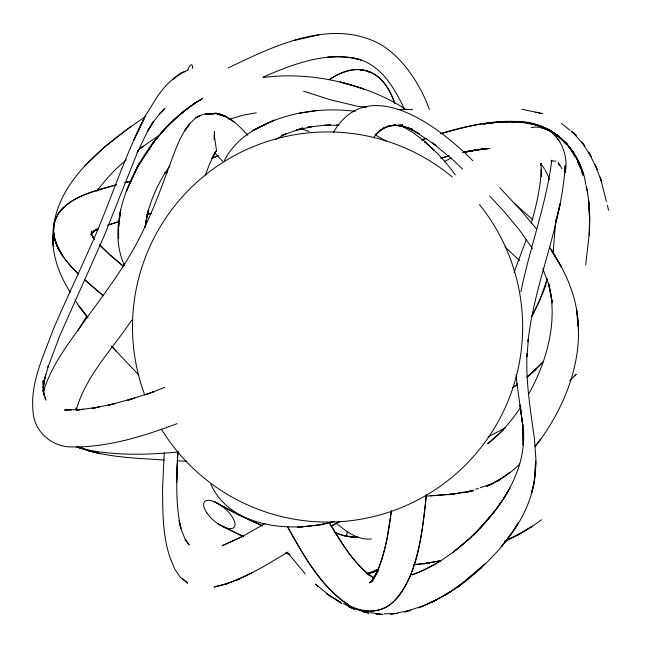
<?xml version="1.0" encoding="UTF-8"?>
<svg xmlns="http://www.w3.org/2000/svg" width="648" height="648" viewBox="0 0 648 648"><rect width="100%" height="100%" fill="white"/><g stroke="black" fill="none" stroke-linecap="round" stroke-linejoin="round"><path stroke-width="0.97" d="M586.383 185.863C589.429 202.119 590.474 218.789 589.121 235.273L585.662 264.87M214.237 139.409L214.439 131.609L214.407 139.328L214.318 135.529L216.513 150.53L211.985 158.274L218.489 155.65M589.121 235.273L589.696 216.311M43.157 391.343L43.06 380.579L44.048 395.183M176.596 482.485L177.787 452.183C176.807 477.463 175.179 503.245 180.792 528.144M176.596 482.525L177.787 453.9M53.833 230.793C53.322 199.333 93.004 191.881 116.17 184.802M54.23 222.944L53.322 231.036L54.821 239.096L54.481 237.168M192.569 105.008C162.138 125.963 139.093 157.124 126.206 191.557C117.612 214.934 113.627 241.915 124.424 265.251M43.295 391.133L44.072 380.611L43.197 387.609M145.144 227.051L148.068 210.786L145.184 226.719M426.416 494.521C421.929 530.574 420.106 572.144 394.575 600.494M164.268 452.741L162.567 488.114C162.769 511.483 162.478 535.451 170.124 557.855L174.733 569.074L180.371 577.327L187.628 583.2L182.525 578.478M426.392 495.007C422.52 532.996 412.954 633.89 350.479 606.301M145.095 226.938C147.882 204.881 157.278 183.919 169.873 165.75M391.4 510.503L386.759 540.286M551.788 160.137C546.143 204.995 529.813 247.609 520.887 291.803M391.457 510.818C388.573 532.85 384.928 555.19 375.484 575.497L378.205 570.653L370.948 581.969L373.062 579.377L369.854 582.665L372.349 580.519M553.1 253.174L555.757 219.64M43.181 387.755L45.708 374.333L44.542 379.469L48.462 365.666L48.001 367.076L59.721 335.899L104.19 235.904L138.413 149.988L137.157 152.734L147.833 130.864L153.276 121.67L147.266 131.641L152.798 122.812L158.776 114.882L164.9 108.41L159.538 113.708M553.109 252.582L553.643 249.731M43.7 391.214L44.655 387.844C53.387 362.03 70.745 340.524 86.306 318.557C103.154 295.537 120.317 272.622 134.322 247.706C148.165 222.75 158.436 196.052 168.099 169.258C174.336 153.787 178.767 136.882 189.807 123.962L184.891 130.426L190.018 123.331L195.939 117.766L199.973 115.692L195.939 117.766M386.524 541.234C383.422 554.842 379.752 568.563 372.438 580.584M91.093 233.912L91.87 231.004L91.279 233.588L93.774 238.44M76.253 409.925C85.965 375.565 112.298 349.231 131.722 320.112M531.352 223.123C536.39 205.57 540.456 187.612 541.315 169.314L541.428 176.71L541.04 163.92M545.316 285.566L547.139 279.013M346.089 536.099L347.506 531.417M547.341 278.859L539.298 301.587L531.619 316.459M526.37 239.29L514.075 272.427M205.319 174.968L209.652 163.871L214.812 152.985L211.985 158.274L217.526 156.038M542.319 294.087L546.07 284.828M541.914 294.994L532.85 314.871M373.726 578.202L378.788 568.644M224.297 160.68C231.158 147.234 242.53 136.331 255.677 129.073C285.671 112.274 321.343 107.098 355.226 111.302M372.009 581.378L377.719 570.694M520.806 407.082C511.588 420.771 500.823 433.779 487.58 443.767L503.35 430.029M528.395 394.494C547.009 361.365 558.114 321.683 548.743 283.921L552.42 302.867L548.378 283.33L542.822 268.839M77.817 330.812L86.711 316.127M333.315 132.532C368.51 71.815 440.875 128.093 472.829 160.809M151.187 146.156L136.947 167.694L126.206 191.557L139.766 162.356L136.947 167.694L155.569 139.531L152.28 144.496M216.432 150.935L215.857 151.729L216.294 151.17M375.654 575.618L370.648 582.309L372.786 579.717L369.579 582.876L370.834 581.807M97.702 190.107C105.948 178.897 115.547 168.634 126.376 159.878M91.141 234.592L93.312 231.781L97.176 229.198M122.901 266.377L124.781 263.995M59.478 212.471C72.949 194.983 96.439 190.593 116.527 184.753M63.65 207.222L58.644 212.965L54.886 220.482L53.379 228.38L53.889 236.609L56.87 245.568L61.252 253.627L56.789 245.187C61.641 256.26 69.636 265.591 78.408 273.772M535.102 445.905L540.635 439.02M575.821 374.593L569.77 380.692M373.661 137.473L377.363 133.026L382.855 128.66L380.392 130.07M145.735 116.357C102.927 145.63 46.883 187.223 53.468 246.232L52.642 235.491C52.205 255.733 59.413 275.513 70.373 292.305M535.167 446.788C564.886 408.297 585.241 358.239 576.453 309.039L577.546 320.639M470.651 537.427C485.757 522.774 499.835 506.623 509.927 488.033L503.277 499.171L495.518 510.146L474.166 534.624M473.567 535.297C502.338 506.056 527.845 469.071 523.09 425.979L523.179 445.079L522.62 425.274L520.044 404.976L523.082 427.129L516.926 383.373M90.833 234.876L94.462 230.793L98.723 228.299M463.782 581.896L457.763 587.023L462.21 583.394L445.346 595.058L450.206 591.737L431.924 602.235L437.23 599.327L418.738 607.767C451.421 595.585 478.969 572.767 501.552 546.604L511.361 533.733L518.619 522.531L510.179 535.515L501.552 546.604L511.361 533.733L510.179 535.515C526.152 514.091 536.763 488.171 535.596 461.076L534.211 482.347L531.611 492.82L534.357 481.545L534.211 482.347L536.066 461.773L534.511 439.352C530.599 411.002 525.714 382.563 527.018 353.832L526.954 356.546L528.444 338.442L528.031 341.52C534.487 281.791 561.873 225.715 565.121 165.686L565.105 172.805C569.9 152.507 555.449 122.82 531.32 127.632M543.129 361.77L534.843 370.283L527.002 377.128M529.513 375.071L542.311 362.678M84.337 166.487L104.798 146.821L131.066 126.271M468.48 539.492L452.458 552.955M519.882 463.928C510.365 473.307 499.171 480.978 486.891 486.267L501.584 478.378L496.797 481.464L509.846 472.416M527.432 376.812L536.026 369.052L527.035 377.079M440.446 561.128L423.014 570.418L411.82 574.898C436.963 566.287 458.225 549.423 477.171 531.239M465.288 580.608L484.858 563.93M456.168 549.925L471.299 537.208M137.846 150.498L143.2 146.124L140.349 148.295L159.473 135.067M457.763 587.023L481.253 567.988M377.363 133.026L375.119 134.808L386.135 141.11M375.962 134.136L382.855 128.66M172.473 79.834L181.213 73.094L188.382 69.927M393.368 601.798C380.222 614.555 358.555 613.972 344.736 602.543L350.592 606.366M192.65 105.008C176.855 115.401 163.644 129.219 152.118 144.115L164.657 129.057L161.02 133.148L174.458 119.337L170.724 122.861L185.296 110.16L181.553 113.019L192.991 104.255L202.84 98.059M541.428 519.785C530.234 528.355 517.793 535.118 505.092 541.161L520.304 533.596L532.154 526.387L517.817 534.843L520.304 533.596L505.092 541.161M329.33 79.777C340.929 71.45 357.202 65.764 370.867 72.6L366.922 71.175C381.875 74.933 390.12 90.015 394.794 103.526M512.187 387.998L517.023 384.75M512.438 387.747L517.42 384.45M288.125 551.999C264.611 565.793 241.121 581.483 213.994 586.966L227.148 583.735L224.921 584.35L239.371 578.802L236.885 579.952L251.853 572.719M94.584 230.558L97.022 229.092M200.823 99.735L192.991 104.255L201.779 99.176M265.275 523.406L243.996 535.621L222.037 545.794L241.283 537.184M93.579 231.174L97.856 228.736M329.322 79.566C339.52 72.949 352.107 67.262 364.492 70.511L360.515 69.976C378.643 70.616 389.885 88.266 394.932 103.793M196.158 117.653L200.321 115.36L205.578 113.805L210.454 113.846M275.651 139.425L286.262 133.626L281.799 135.448M330.958 526.176L339.714 521.454M451.267 157.901L444.39 161.546M331.889 525.706L339.916 521.47M93.944 231.142L98.294 228.849M367.489 573.885L374.034 572.038L378.027 569.932M488.001 436.865L505.432 427.793M228.307 67.91C273.999 45.951 332.837 16.743 382.247 45.401C402.011 58.231 415.611 78.303 425.428 99.347L429.413 109.488M379.663 130.645L389.043 125.834L383.705 127.802M93.571 231.255L97.808 229.214M486.891 486.267L492.318 483.683L480.273 487.709M377.744 569.9L372.527 572.378L377.517 570.086M371.725 580.754L373.159 580.09M185.62 71.215L180.16 73.71L181.213 73.094C171.987 78.651 164.535 86.573 158.242 95.232L145.444 115.636L133.674 140.438L144.196 118.373C125.388 155.164 112.574 194.562 96.584 232.575C82.507 265.218 67.076 297.254 53.023 329.913C43.813 355.614 30.31 382.247 32.983 410.37C33.372 430.329 50.342 446.148 70.057 446.926C106.944 447.8 142.835 436.452 177.042 423.671M262.926 77.193C293.204 64.071 327.637 50.585 360.871 59.827L359.429 59.397C382.19 66.631 394.964 88.833 404.433 109.204M378.319 569.114L367.57 573.731L370.826 572.84L366.12 573.456M505.035 541.153L507.789 540.051L504.962 541.153M164.722 387.383L146.934 394.235L154.111 391.659L127.478 400.326L134.679 398.042L108.321 405.308L115.514 403.396L92.032 408.499L99.193 407.017L76.399 410.184L83.479 409.317L64.525 410.038L71.442 409.909M108.094 225.018L119.151 221.543L107.746 225.18M228.89 119.467L243.462 115.077L256.284 112.817M421.994 139.798L424.764 138.769M421.783 140.073L426.489 138.372M281.904 135.489L302.729 127.98L296.33 130.175L313.551 126.36L307.727 127.146L330.626 124.578M367.351 573.812L375.403 571.001M437.238 495.266L448.214 494.602L467.313 492.043L472.87 490.188M475.648 489.256L478.427 488.325M424.456 605.378L404.457 611.979L410.613 610.295L397.329 612.895M440.583 158.274L449.105 155.86M440.624 133.626C458.33 128.28 476.426 123.76 494.91 122.326M334.36 521.365C293.487 533.158 231.044 528.655 210.851 484.404M334.368 521.438L319.91 524.872M440.818 133.755C480.314 122.472 534.543 108.54 566.133 143.953M383.729 127.883L395.62 124.667L389.075 125.996L402.781 124.967L396.033 125.404M167.54 172.166L164.624 172.943L167.443 172.222M441.385 157.966L449.096 155.917M371.353 538.958C357.858 540.464 346.008 531.344 336.207 523.195M124.837 182.663L131.584 180.995M125.072 182.598L130.791 181.213M146.91 214.358L151.673 213.216M147.137 214.302L150.927 213.394M467.313 492.043L473.664 490.593L457.998 493.063M355.59 537.184L357.542 536.746C349.628 537.686 341.731 535.54 334.514 532.445M367.546 573.496L374.034 572.038M293.107 40.646L319.302 34.79M462.534 152.604L485.133 148.716L463.587 152.159L475.397 150.044M441.32 560.674L423.565 563.784L441.166 560.52M395.434 613.267L390.687 614.191L397.232 613.373L384.086 613.85M463.587 152.418L477.155 149.777L489.167 148.473M481.407 149.202L463.717 152.118L477.155 149.777L490.042 148.441M451.146 494.14L448.214 494.602L454.961 493.987L437.173 495.21M453.106 493.833L455.066 493.525M298.777 113.359L317.261 110.452M263.542 77.436C297.221 73.167 331.654 77.776 363.625 88.938L340.135 82.004C363.398 87.812 386.249 96.358 406.272 109.731M483.449 124.043L494.4 122.577M483.27 124.068L494.87 122.513M497.389 122.172L509.409 121.686M414.096 564.748L429.697 562.974L413.902 564.578M323.465 524.426L297.286 527.318L304.439 526.549M476.377 149.866L489.491 148.449M496.838 122.116L501.641 121.597M178.872 451.948C147.679 454.888 115.887 455.868 85.066 449.372M211.029 113.692L216.027 113.303L221.203 114.599L216.027 113.303C229.23 115.547 239.242 125.882 247.892 135.375M211.086 113.7L216.132 113.319L225.747 116.729L215.922 113.489L225.415 116.308L220.676 114.323L225.026 116.065L234.608 122.302M434.209 495.412L430.256 495.688L435.245 495.388M426.157 496.125L437.019 495.404M328.39 57.105L327.71 57.145L339.819 56.587L339.212 56.611L350.487 57.51L360.871 59.827L350.398 57.356M350.673 537.257L354.537 537.038M214.391 113.886L205.781 113.854L216.132 113.319M380.044 613.996L376.002 614.142L382.806 614.474L369.895 612.635M205.781 113.854L216.221 113.522L209.45 113.7M324.543 125.258L338.928 125.258M397.508 109.463L412.557 109.617M511.345 121.703C548.5 118.301 581.224 148.497 585.727 184.623M518.935 122.294L525.739 122.61L506.299 121.703L491.945 122.699L510.656 121.435L506.299 121.703L516.019 122.156M177.285 460.777L186.373 461.279M550.832 160.866L555.984 161.174M164.155 460.048C135.78 457.942 106.45 457.747 79.485 447.638L81.478 448.44L77.914 446.715M354.569 536.9L345.295 536.058L334.23 532.267M336.701 124.87L338.361 125.023M366.444 107.268L357.429 106.232L330.375 99.792L303.604 91.19M395.045 125.339L403.866 126.433L399.014 125.461M366.922 612.214L361.957 611.501L368.801 613.154L356.651 609.233M521.219 122.197L539.039 125.591L534.454 124.343L552.185 131.633L547.795 129.227L556.64 135.626M521.964 109.261L542.506 113.643L535.702 112.169M404.425 126.887L412.071 128.928L397.977 125.356L407.309 127.794L400.869 125.558L413.618 130.556L407.908 127.996M285.136 553.19L289.996 554.534M76.286 446.764L92.47 451.705L79.485 447.638M285.728 552.947L289.51 554.072M353.84 608.334L348.235 606.52L354.91 609.493L343.448 603.572M300.81 128.652L309.185 131.455M83.414 448.602L90.315 451.332L80.06 447.274M262.464 525.787L238.577 514.755L220.579 505.213M262.651 525.82L251.011 520.83L232.689 511.766L214.731 501.941L238.577 514.755M77.882 446.869L81.478 448.44M243.308 536.398L218.028 523.843M368.769 575.14L373.953 577.473M373.264 577.668L374.423 578.219C353.792 565.161 341.78 542.692 329.168 522.515M223.876 527.116L243.753 536.949M408.038 128.077L419.45 133.917L414.218 130.969L436.023 145.395L432.159 142.738L452.401 159.457L462.615 169.079M318.435 586.626L315.422 584.14L329.913 595.893L326.689 593.73L340.808 602.203M401.728 125.825L413.627 133.018L424.343 141.191L434.039 150.19L424.472 141.588C436.177 151.268 446.504 162.543 455.309 174.903M349.369 605.564C320.655 586.877 303.782 555.441 287.299 526.379M335.518 599.473L341.82 603.515L326.689 593.73M559.856 137.951L563.072 140.276L559.208 136.598L565.728 143.953M349.256 605.499C320.841 586.707 303.888 555.871 287.582 526.897M556.389 134.881L550.095 130.159L538.034 125.331L550.095 130.159L561.119 138.429L557.969 136.064M123.412 266.279L108.929 253.959L99.428 244.612M561.46 123.444L570.005 130.297M571.56 131.544L576.218 135.286L572.046 131.528L584.739 145.865L581.507 141.669L591.203 156.678L588.692 152.264L597.059 169.29L595.188 164.73L601.619 181.91L600.242 177.26L606.398 201.512M103.316 295.772L85.066 280.163M103.17 295.674L84.629 279.823M122.918 265.899L110.241 255.158L99.824 245.066M514.642 203.666L532.713 219.696M505.019 246.977L519.631 260.618M369.004 574.914C352.358 560.82 340.759 541.922 329.711 523.365M78.667 274.072C68.315 264.327 58.563 252.987 54.797 238.974L57.972 247.868L62.621 255.685L57.745 247.406L57.972 247.868L54.464 239.055L53.46 231.368L54.14 235.232M138.785 375.038L111.642 346.413M499.835 187.758L521.243 210.73L536.771 229.198M222.799 161.409L214.545 152.709M489.613 195.955L504.241 211.783L519.267 229.748L532.51 248.702M94.292 238.974L92.38 236.844L94.146 239.104M568.993 147.631L572.249 151.308L575.432 157.262M111.61 346.073L116.308 351.362M569.195 147.631L572.249 151.308L569.171 146.44L575.1 157.01M288.951 554.291L305.257 573.909M555.134 135.659L559.84 141.912M184.988 539.557L189.184 544.944L184.955 538.682L181.707 530.72L179.132 520.798L180.792 528.274M94.292 239.161L91.336 234.244M88.031 318.095L79.04 306.423L74.966 299.789M80.465 307.849L87.561 317.245M78.692 305.5L87.691 317.512M540.521 163.426L544.417 168.78M549.212 246.378L561.565 267.276L551.092 249.65C566.15 272.476 577.773 298.598 578.154 326.349M577.579 161.417L580.041 166.925M577.246 160.663L579.061 164.057L576.914 158.379L580.6 168.853M544.879 169.663L548.078 175.811L549.269 179.601M560.204 165.345L561.873 168.812M558.446 162.786L559.483 165.637L558.657 163.094M581.272 170.756L582.949 175.519M44.817 397.346L45.449 399.192M45.976 400.189L43.068 390.193L43.861 395.15M607.379 205.392L608.61 210.236M586.165 186.503L587.704 193.088M540.926 163.847L541.266 165.661L541.161 163.75M516.091 374.649L517.08 384.791M577.733 322.566L578.097 326.438M578.372 329.338L578.551 331.274L578.316 328.317M118.576 221.454L118.6 238.44M479.463 204.598A195.08 195.08 0 0 1 440.049 486.389A195.08 195.08 0 0 1 161.344 429.098M144.796 395.175A195.08 195.08 0 0 1 452.288 177.001M187.896 69.401A19.505 3.621 -76.9 0 1 192.764 68.558M346.38 536.285A19.505 7.185 -8.7 0 1 347.101 535.548M119.88 215.557L118.576 227.027L120.593 209.766L119.88 215.557M560.147 203.885L555.814 221.9L560.147 203.885M98.431 188.519L96.925 191.095L98.431 188.519M576.023 374.269L574.808 375.84L576.032 374.317M196.611 102.141L194.23 103.858L196.611 102.141M267.94 123.12L252.574 130.718L274.072 120.123L267.94 123.12M208.032 113.918L206.04 114.072L208.057 113.927M100.448 453.721L87.812 450.336L100.448 453.721M532.348 123.8L530.218 123.169L542.603 126.854L552.096 131.576L540.497 125.866L542.603 126.854L532.348 123.8M544.685 128.758L540.934 127.462L547.43 129.859L544.685 128.758M83.308 448.651L80.571 447.598L83.308 448.651M557.126 134.995L547.698 129.187L559.346 136.517L557.126 134.995L567.332 144.221L557.126 134.995M572.289 150.628L565.364 142.171L573.942 153.098L572.289 150.628L579.344 163.474L572.289 150.628M582.382 171.291L578.065 160.688L583.305 174.288L582.382 171.291M588.87 203.626L588.676 200.426L589.599 219.526L588.87 203.626M76.181 409.722L76.116 407.957L76.148 409.795M206.906 512.949A19.505 8.173 40.8 0 0 233.847 527.513A19.505 8.173 40.8 0 0 217.161 503.123A19.505 8.173 40.8 0 0 206.906 512.949"/></g></svg>
